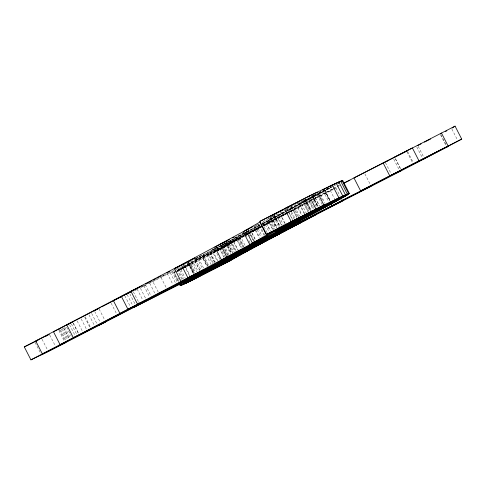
<?xml version="1.0" encoding="UTF-8"?>
<svg xmlns="http://www.w3.org/2000/svg" width="486" height="486" viewBox="0 0 486 486"><rect width="100%" height="100%" fill="white"/><g stroke="black" fill="none" stroke-linecap="round" stroke-linejoin="round"><path stroke-width="0.36" stroke-dasharray="2.43 1.82" d="M317.583 206.356L312.279 195.992L312.668 195.645M175.057 271.601L173.581 272.682L178.222 281.752M272.506 216.234L261.778 222.339M334.125 185.804L337.108 184.103M337.709 183.763L338.906 183.082L337.576 183.757M181.855 279.407L177.214 270.338L182.772 267.233M219.879 259.263L215.237 250.193L183.787 267.312M304.364 214.04L299.06 203.67L309.011 198.306M215.389 251.226L206.823 256.134L211.131 264.56M333.524 186.144L318.19 194.546M254.536 226.33L258.485 224.149M183.392 266.899L216.24 249.367M220.48 247.884L202.534 257.301L207.176 266.371M217.218 250.217L222.576 247.301M294.164 219.083L289.188 209.363L308.282 198.987L313.251 208.707M317.565 194.88L311.824 197.966M228.062 255.089L223.748 246.663L244.251 235.71M244.227 236.16L222.254 248.225M272.822 229.428L268.175 220.352L284.741 211.623M309.199 199.369L286.594 211.404M246.044 235.181L248.401 233.924M248.99 233.608L262.756 226.288M235.983 250.636L231.67 242.21L220.735 248.054L225.376 257.124M217.278 249.306L221.841 246.876M222.497 246.53L243.522 235.746M259.864 224.982L254.609 227.764L259.579 237.484M267.136 232.66L262.495 223.59L276.783 216.003L281.424 225.073M217.212 249.148L220.492 247.404M246.195 234.683L248.109 233.669M248.747 233.329L262.695 225.978M263.412 225.941L286.436 213.822L263.345 225.632M244.33 233.001L222.624 244.428M244.968 232.666L246.882 231.658M284.608 212.455L262.452 224.125M222.612 246.639L243.699 235.844M246.274 234.483L248.206 233.462M248.856 233.122L272.938 220.911L276.589 228.037M217.856 260.903L212.218 249.889L215.462 248.188M216.106 247.848L219.35 246.147M246.706 232.351L259.84 225.498M216.884 249.026L244.652 234.452M245.315 234.106L247.969 232.715M243.644 235.145L226.549 244.112L231.19 253.182M187.657 262.732L189.631 261.699M195.542 258.613L202.109 255.18L208.409 267.494M221.227 245.466L216.574 247.903L221.276 245.576M221.889 245.12L225.881 243.03L231.184 253.4M244.081 233.766L221.987 245.309M244.744 233.414L247.392 232.029M263.108 225.34L287.129 213.068M287.791 212.722L293.076 209.958L297.055 217.734M284.76 223.445L281.115 216.319L286.145 213.688M286.77 213.36L297.711 207.65L301.363 214.776M310.505 201.247L287.694 213.16M163.193 275.38L164.517 274.693M161.96 276.127L165.179 274.45M182.736 265.721L216.021 248.419M216.683 248.073L221.324 245.655M262.1 225.358L248.638 232.363L256.505 228.426L260.818 236.846M286.716 212.576L262.774 225.012L261.723 223.092M246.943 236.7L245.612 234.106L260.532 226.324M263.218 224.927L285.203 213.506M313.099 199.892L319.594 196.514M320.244 196.174L333.311 189.382M153.388 280.951L158.722 278.18M161.388 276.795L174.067 270.216M176.734 268.831L178.733 267.792M287.378 212.236L318.008 196.393M285.865 213.16L310.518 200.39M333.967 189.042L337.266 187.329M142.611 286.527L145.982 284.784M150.022 282.688L152.719 281.297L158.357 292.311M318.676 196.046L332.679 188.829M311.186 200.044L332.588 188.999M333.256 188.653L336.604 186.928M337.272 186.581L339.277 185.549M333.341 188.489L336.664 186.776M337.333 186.436L339.325 185.409M184.407 267.877L216.41 251.481M217.078 251.141L221.75 248.741M175.81 271.862L193.665 262.877L197.972 271.303M215.723 251.432L208.33 255.217L212.637 263.637M216.392 251.086L221.768 248.334M222.442 247.994L226.476 245.928L230.455 253.704M182.402 268.649L177.123 271.273M183.07 268.308L215.547 251.663M218.226 250.29L221.586 248.571M273.096 215.881L275.799 214.496M285.938 209.314L287.961 208.281M290.664 206.896L294.048 205.171M296.746 203.786L300.804 201.714M301.478 201.368L305.536 199.296L311.168 210.31M313.336 195.299L315.335 194.279M318.67 192.571L321.343 191.205M312.279 195.992L316.337 193.92M319.041 192.535L322.418 190.81M285.647 209.891L268.363 218.706L274.001 229.72M286.309 209.551L308.701 198.13M311.247 196.83L316.951 193.92M318.846 192.954L328.184 188.191M318.84 193.13L330.869 186.995M309.673 197.966L318.33 193.556M318.956 193.24L332.278 186.454M177.019 270.599L182.918 267.598M183.574 267.264L190.129 263.922L194.771 272.998M220.936 248.231L219.629 248.899L223.943 257.319M221.592 247.896L237.29 239.902L241.269 247.678M183.125 267.652L173.848 272.385L178.49 281.455M216.009 250.879L221.3 248.182M221.962 247.842L233.869 241.773L238.183 250.193M176.254 271.316L173.581 272.682L175.288 272.075M176.922 270.975L181.594 268.588M184.267 267.221L191.059 264.056L195.366 272.482M215.577 251.238L212.904 252.599L217.218 261.025M216.24 250.898L220.911 248.516M223.578 247.149L230.917 243.401L235.23 251.827M177.597 270.787L182.293 268.387M182.967 268.041L189.68 264.615L194.321 273.685M215.705 251.305L210.341 254.05L214.648 262.47M216.373 250.964L221.069 248.565M223.754 247.192L228.444 244.792L232.423 252.568M256.262 225.067L258.218 224.07L263.855 235.084M299.06 203.67L317.583 194.254M318.245 193.92L332.205 186.818M310.475 198.057L303.762 201.471L308.738 211.191M311.143 197.717L319.199 193.622M319.873 193.282L329.271 188.507L334.575 198.877M253.99 226.895L259.354 224.174M262.039 222.807L284.182 211.568M286.862 210.207L325.134 190.773L330.109 200.493M309.339 198.974L294.595 206.453L299.57 216.167M310.007 198.634L320.061 193.531L325.037 203.251M244.142 236.032L233.426 241.469L238.067 250.539M244.81 235.692L250.169 232.976L254.476 241.396M182.973 267.239L180.318 268.588L185.294 278.308M183.635 266.899L216.689 250.108M217.364 249.768L244.136 236.166M177.214 270.338L192.073 262.78L196.715 271.85M223.748 246.663L241.153 237.812L245.466 246.232M285.373 211.301L309.126 199.26M311.781 197.911L314.442 196.563L319.083 205.639M268.175 220.352L286.072 211.301M286.74 210.967L301.338 203.579L306.314 213.293M134.567 290.774L137.957 289.061M140.667 287.694L182.681 266.456M183.356 266.115L216.458 249.391M217.297 249.324L221.95 246.973M244.914 235.358L246.9 234.355M247.562 234.021L260.794 227.327L264.773 235.103M223.11 246.548L231.67 242.21M244.179 235.874L238.954 238.523L243.261 246.949M244.829 235.546L246.791 234.55M247.447 234.222L255.284 230.249L259.263 238.025M234.349 237.8L243.061 233.401M243.729 233.067L245.74 232.053M246.414 231.713L259.816 224.945M262.495 223.59L285.932 211.756M248.17 231.008L259.955 225.061M262.634 223.712L277.342 216.294L281.983 225.364M259.694 225.395L238.596 236.026L243.905 246.39M262.355 224.052L268.339 221.033L272.652 229.459M245.26 234.689L219.465 247.672L224.107 256.742M245.928 234.355L247.933 233.347M248.601 233.013L262.64 225.947M263.309 225.607L279.553 217.43L283.204 224.562M217.127 249.051L220.462 247.374M246.159 234.416L248.133 233.42M248.796 233.086L251.432 231.755L255.745 240.181M222.466 246.359L229.015 243.061L233.657 252.131M215.237 250.193L202.091 256.833L207.06 266.553M261.334 226.913L251.305 231.98L255.284 239.756M262.003 226.573L266.68 224.21L270.331 231.342M222.236 244.652L227.989 241.755M228.633 241.433L242.69 234.367M243.358 234.033L246.038 232.685M212.218 249.889L214.174 248.911M214.824 248.583L220.024 245.971M220.674 245.643L238.128 236.882L243.431 247.246M195.572 258.461L215.243 248.595M221.944 245.236L226.634 242.885L231.937 253.255M245.612 234.106L260.417 226.689M281.115 216.319L286.29 213.725M286.94 213.397L294.054 209.831L297.705 216.956M187.839 262.774L191.223 261.079M195.287 259.05L215.055 249.166M215.723 248.832L220.425 246.481M221.1 246.147L246.621 233.389M300.895 206.258L288.66 212.376L292.639 220.152M285.786 213.597L266.571 223.171L270.55 230.947M286.448 213.263L309.205 201.921L312.85 209.047M142.55 286.339L143.905 285.665M311.86 199.886L303.829 203.841L308.142 212.261M312.528 199.552L332.594 189.668M182.742 279.11L178.429 270.684L183.082 268.509M451.871 129.057L457.508 140.071M440.887 134.561L446.519 145.575M440.547 134.871L446.184 145.885M418.203 146.347L423.841 157.361M416.739 146.906L422.377 157.92M407.614 151.571L413.252 162.585M406.989 151.814L413.288 164.122M395.549 158.831L400.853 169.195M395.264 158.624L400.567 168.994M393.763 159.195L399.067 169.565M385.447 162.64L391.084 173.654M364.865 173.854L370.496 184.868M335.935 188.015L340.249 196.441M324.915 190.469L329.891 200.183M326.088 193.13L329.733 200.262M325.365 192.596L329.678 201.016M322.983 190.512L328.615 201.526M319.509 194.248L322.826 200.724M322.139 204.515L316.836 194.151L314.296 195.615L319.606 205.979M312.565 195.536L318.3 206.659M312.188 195.615L317.826 206.629M312.316 196.326L317.625 206.696M311.174 196.751L316.477 207.121M308.592 197.778L314.229 208.792M305.178 199.217L310.815 210.231M311.04 210.924L305.074 199.26L305.536 199.296L302.924 201.076L308.227 211.44M305.05 200.323L310.354 210.687M304.102 199.667L309.74 210.687M299.613 203.731L304.582 213.451M297.936 206.763L301.915 214.539M298.507 216.622L293.866 207.552L269.803 219.715L274.45 228.785M291.223 206.696L296.861 217.71M289.601 207.941L295.233 218.955M287.25 209.235L292.56 219.605M280.294 213.876L285.264 223.59M274.693 215.632L279.997 226.002M274.14 215.456L280.44 227.77M275.89 218.937L279.869 226.713M273.43 216.525L278.733 226.895M273.448 220.334L277.093 227.46M271.31 216.61L276.947 227.624M272.196 220.103L276.176 227.879M269.858 217.272L275.495 228.286M265.313 224.599L268.958 231.725M258.109 228.39L262.088 236.166M248.717 231.336L253.692 241.056M247.951 229.963L253.589 240.977M248.96 234.659L249.956 236.603M248.929 240.588L250.254 243.176M237.891 238.912L242.204 247.331M235.57 237.223L241.208 248.237M230.078 240.163L235.716 251.177M228.353 244.185L232.666 252.605M228.918 254.628L224.939 246.852L223.748 247.714L227.727 255.49M223.457 248.303L227.436 256.079M210.596 252.89L215.243 261.96M209.782 252.756L214.757 262.476M213.154 262.853L208.512 253.783L194.935 260.654L199.904 270.374M203.415 254.986L208.719 265.356M208.294 266.292L203.324 256.572L189.364 263.649L194.333 273.369M203.561 268.035L198.92 258.965L184.619 266.219L189.589 275.939M196.903 257.793L203.203 270.101M195.554 259.336L200.858 269.706M194.922 261.17L199.564 270.24M193.732 273.679L189.09 264.609L193.252 273.26M187.693 262.665L193.331 273.679M185.725 267.245L190.032 275.671M179.583 270.155L183.89 278.575M178.368 278.083L179.364 280.027M174.243 272.506L178.884 281.576M171.941 271.747L177.244 282.117M170.264 272.774L175.568 283.144M167.172 273.308L172.809 284.328M161.006 277.445L166.309 287.809M149.761 283.289L155.399 294.303M145.29 284.699L151.255 296.357M143.88 285.744L149.518 296.764M140.436 288.265L145.739 298.635M137.131 289.03L142.763 300.044M133.34 291.721L138.644 302.085M129.792 293.817L135.096 304.187M127.113 294.54L132.751 305.554M124.787 295.701L130.424 306.715M111.173 303.215L116.81 314.229M99.095 308.999L104.733 320.013M94.63 311.38L100.268 322.394M91.672 313.452L97.309 324.466M88.974 314.849L94.612 325.863M85.147 316.817L90.451 327.187M84.722 317.23L90.025 327.594M81.162 318.865L86.8 329.879M77.14 320.918L82.778 331.938M73.222 322.917L78.86 333.931M73.179 323.33L78.817 334.35M71.351 323.864L76.982 334.878M69.547 324.776L75.184 335.79M66.582 327.084L71.223 336.16M64.784 327.175L70.421 338.189M63.909 328.153L69.212 338.523M63.459 327.831L69.097 338.851M62.293 328.415L67.931 339.428M61.297 328.907L67.597 341.215M60.477 329.976L66.448 341.64M59.432 329.794L65.732 342.108M58.903 330.516L64.541 341.53M49.706 334.988L55.343 346.002M42.021 339.192L47.652 350.206M35.107 342.515L40.745 353.529"/><path stroke-width="0.73" d="M179.547 284.346L180.209 285.64L195.572 277.798L205.548 271.923L229.094 259.317M342.193 181.047L342.697 180.452L349.325 193.41L345.534 196.04L300.5 220.51L210.043 267.944L48.321 351.506L30.934 359.865L24.3 346.907L181.314 264.888L243.2 231.707L259.828 222.096L266.456 235.054L249.828 244.665L187.942 277.852L30.934 359.865M267.361 234.106L266.522 234.343L259.895 221.385L309.266 195.967L340.68 181.15L347.314 194.108L323.889 205.043L267.361 234.106L266.456 235.054L315.554 209.861L319.193 208.494L349.325 193.41L316.611 210.432M440.553 133.911L441.482 133.061L455.066 126.135L461.7 139.093C385.325 179.881 307.34 217.831 231.573 259.81L185.063 283.642L180.209 285.64C249.409 246.481 321.337 211.92 391.746 174.948L447.837 146.268M446.847 147.179L448.11 146.019L461.7 139.093M318.913 208.95L348.662 193.586L342.035 180.628L335.996 183.544M318.822 208.573L280.993 227.946C208.476 268.855 134.002 306.332 60.112 344.72L53.478 331.762L100.329 307.595M309.552 214.034L312.164 212.254L311.702 212.218L311.04 210.924M66.448 341.64L65.732 342.108L167.305 289.753M452.132 128.031L455.066 126.135M293.69 226.452L245.582 251.481L213.451 269.092L212.789 267.798M320.93 208.573L325.48 205.912L324.818 204.612M295.822 222.327L314.91 211.945M209.168 270.259L238.304 255.168L227.369 261.012M261.237 240.722L283.411 228.961M235.649 256.019L222.6 262.956L258.066 244.719L257.398 243.419M187.991 261.681L194.892 258.042L181.314 264.888L187.942 277.852L201.52 271L181.059 281.485L174.425 268.527L187.365 262.015M174.261 269.025L180.263 265.866M183.593 264.111L184.929 263.406M244.762 249.84L218.852 262.847L253.516 244.616L283.976 229.252M233.177 257.07L350.588 196.089L371.164 186.162M145.557 284.049L151.565 280.908M152.902 280.209L156.243 278.466M157.579 277.767L160.915 276.018M166.929 272.877L169.602 271.48M203.531 270.751L150.18 298.058M123.116 295.749L124.459 295.051L113.353 300.579L119.981 313.537L151.918 297.657L208.743 268.138M221.877 261.553L232.508 255.988M133.018 290.592L125.115 294.71L131.706 291.448M134.336 289.905L142.234 285.786M101.671 306.903L121.773 296.448M304.345 220.608L287.748 229.277L300.688 222.788M283.581 209.399L259.895 221.385M284.918 208.713L288.265 206.993M282.688 209.946L270.981 215.96L272.676 215.274M38.096 340.157L34.779 341.865L37.288 340.662M46.055 336.051L47.385 335.37M343.979 183.009L397.275 155.957M266.522 234.343L323.889 205.043L317.261 192.085L284.577 208.676L291.211 221.634L295.567 219.605M276.157 229.586L311.477 211.525M41.407 354.829L56.005 347.302M184.401 282.348L185.063 283.642L192.353 280.203L230.382 260.672L231.573 259.81L230.905 258.516M287.894 207.273L299.631 201.247M328.864 186.873L336.203 183.113L342.83 196.071L317 209.253M330.772 186.065L338.821 181.94L345.449 194.898L318.616 208.64M419.005 160.884L360.576 190.834L353.948 177.876L383.126 162.895L412.371 147.926L419.005 160.884L448.11 146.019L441.482 133.061L393.769 157.555M445.547 131.487L446.877 130.801M277.609 228.924L315.554 209.861M182.438 284.82L200.293 275.835L199.618 274.547M214.958 268.175L233.104 258.886L232.442 257.592M339.362 181.995L342.697 180.452L338.639 182.523M398.617 155.271L407.286 150.921M417.747 145.569L421.101 143.856M424.454 142.143L430.493 139.057M312.164 212.254L279.729 228.839L279.067 227.545M274.997 231.664L348.82 194.005M323.463 207.109L347.526 194.843M345.534 196.04L305.694 216.635L340.157 199.102L339.495 197.808M447.187 146.869L399.729 170.859M243.923 252.86L226.263 261.857L225.601 260.563M195.718 277.567L180.476 285.343L179.814 284.043M222.643 263.837L240.503 254.731M219.538 265.556L237.551 256.365M180.871 285.464L197.687 277.014M216.969 267.008L235.078 257.75M253.109 226.549L245.831 230.249L252.465 243.207L267.014 235.807L249.828 244.665L243.2 231.707L249.731 228.39M310.39 214.429L335.899 201.465L335.237 200.171M331.768 203.731L254.585 242.921L253.917 241.627M301.229 219.411L326.695 206.489M191.247 279.183L205.548 271.923M256.796 245.934L240.06 254.427L239.398 253.133M252.082 248.455L186.946 281.546L186.284 280.252M198.707 275.738L183.842 283.295L183.179 282.002M230.382 259.621L247.787 250.77M229.362 239.549L220.219 244.185L226.847 257.143L241.87 249.531L221.507 260.01L214.879 247.052L222.989 242.939M232.624 237.897L233.93 237.235M224.344 242.259L227.721 240.546M321.07 209.527L274.809 233.316L307.972 216.537L307.31 215.237M276.437 232.673L300.5 220.51M133.741 307.498L279.572 233.869M201.562 273.612L215.14 266.741M251.548 248.316L267.422 240.284M195.992 276.607L209.952 269.536M245.582 251.481L261.918 243.207M221.549 260.575L292.56 224.714M245.23 248.984L274.973 233.997M226.099 260.63L286.187 230.388M208.719 269.791L221.871 263.151M257.938 244.938L273.314 237.168M227.922 258.084L255.35 244.294M176.23 284.438L233.262 255.843M188.38 278.776L263.139 241.384M252.246 247.064L299.71 222.922L299.042 221.622M147.598 283.077L148.953 282.402M307.523 219.216L295.288 225.334L294.625 224.04M273.199 236.135L315.833 214.879M159.353 294.255L139.64 304.029L138.978 302.735M94.302 310.73L97.607 309.102M310.463 216.799L342.569 200.973L341.907 199.679M100.93 323.694L117.472 315.523M72.517 322.036L66.752 324.867L73.38 337.825L79.151 334.994M97.972 325.76L105.729 321.957M49.372 334.344L35.733 340.978L42.367 353.936L65.203 342.824M343.96 183.131L349.932 180.251M24.3 346.907L34.123 342.18M59.098 329.15L60.343 328.554M385.112 161.99L387.749 160.787M391.746 174.948L401.515 170.495M287.821 207.4L289.662 206.586M293.222 220.899L297.523 219.004M324.253 189.169L322.649 189.862L332.278 184.923L338.912 197.881L329.283 202.82L330.887 202.127M310.402 211.981L314.892 210.086M423.039 159.214L424.503 158.661M195.572 277.798L196.308 277.573M280.993 227.946L280.44 227.77M383.126 162.895L389.76 175.853M331.002 203.61L331.999 205.554M309.266 195.967L315.9 208.925M303.908 218.427L304.57 219.721M278.162 231.767L278.824 233.061M271.279 236.263L271.947 237.557M264.074 240.054L264.736 241.348M253.935 244.379L254.597 245.673M196.101 275.586L196.763 276.88L181.685 284.559L181.023 283.265M191.691 278.909L192.353 280.203M185.549 281.813L186.211 283.113M139.768 286.971L121.36 296.393L127.988 309.351L146.401 299.929L137.617 304.315L130.983 291.357L139.768 286.971"/></g></svg>
